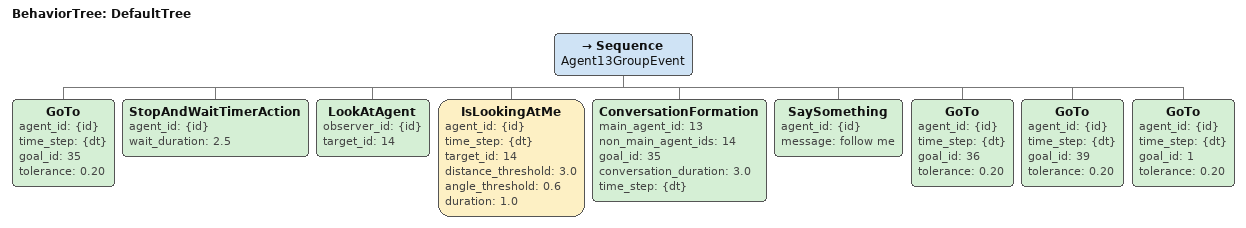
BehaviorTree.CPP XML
<?xml version="1.0" encoding="UTF-8"?>
<root main_tree_to_execute="DefaultTree" BTCPP_format="4">
  <include path="BTRegularNav.xml" />

  <BehaviorTree ID="DefaultTree">
<Sequence name="Agent13GroupEvent">
  <GoTo agent_id="{id}" time_step="{dt}" goal_id="35" tolerance="0.20"/>
  <StopAndWaitTimerAction agent_id="{id}" wait_duration="2.5"/>
  <LookAtAgent observer_id="{id}" target_id="14"/>
  <IsLookingAtMe agent_id="{id}" time_step="{dt}" target_id="14" distance_threshold="3.0" angle_threshold="0.6" duration="1.0"/>
  <ConversationFormation main_agent_id="13" non_main_agent_ids="14" goal_id="35" conversation_duration="3.0" time_step="{dt}"/>
  <SaySomething agent_id="{id}" message="follow me"/>
  <GoTo agent_id="{id}" time_step="{dt}" goal_id="36" tolerance="0.20"/>
  <GoTo agent_id="{id}" time_step="{dt}" goal_id="39" tolerance="0.20"/>
  <GoTo agent_id="{id}" time_step="{dt}" goal_id="1" tolerance="0.20"/>
</Sequence>
  </BehaviorTree>
</root>
